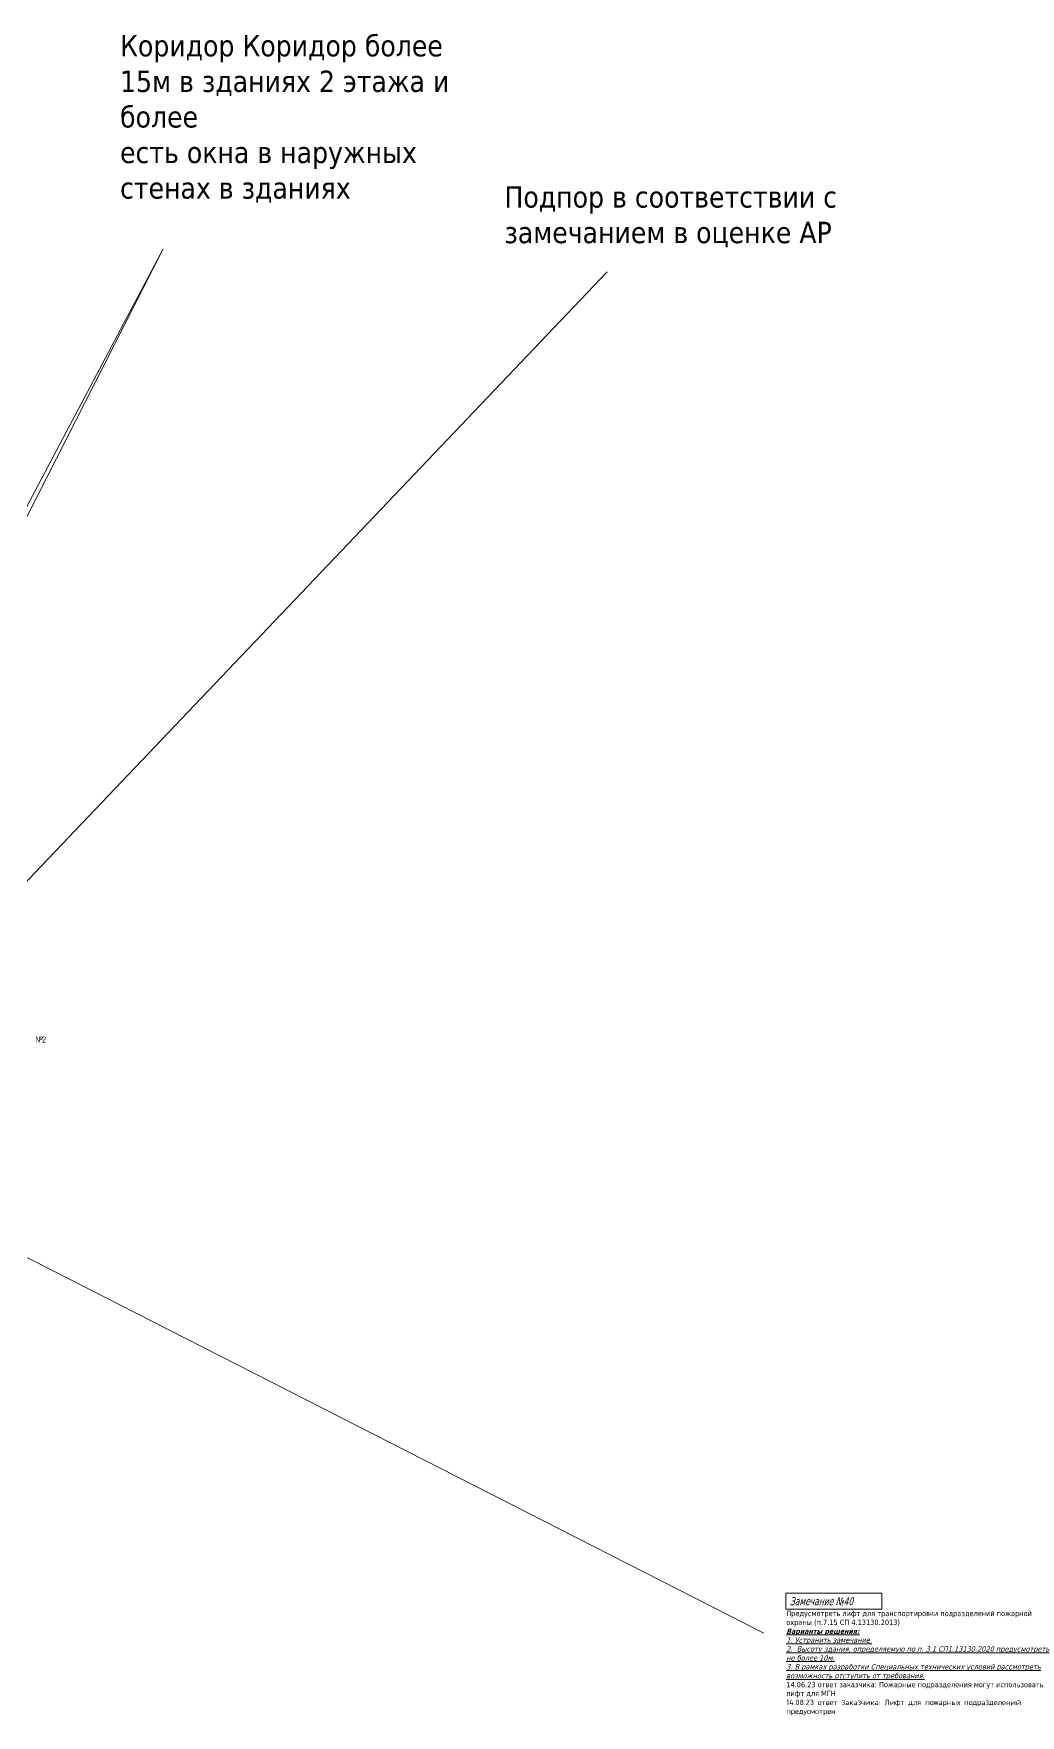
# Model space of a CAD drawing. Header units: millimetres. Extents: x -584918 to 2941280, y 3000189 to 4229862.
# Drawn here: x 226208 to 281698, y 3627767 to 3722357 of the extents above; entities that cross this region are included whole.
import ezdxf

# ---------------------------------------------------------------- set-up
doc = ezdxf.new("R2010")
doc.units = ezdxf.units.MM
doc.layers.add('Аннотация', color=7, linetype='Continuous', lineweight=0)
doc.layers.add('экспертиза ДУ пояснения', color=6, linetype='Continuous', lineweight=0)
doc.styles.add('GOST Common', font='', dxfattribs={"width": 0.9, "height": 700})
doc.styles.add('ЭКСПЕРТИЗА', font='tahoma.ttf')
doc.styles.get('GOST Common').set_extended_font_data('GOST Common')

msp = doc.modelspace()

# ---------------------------------------------------------------- linework, layer by layer
at = {"layer": 'экспертиза ДУ пояснения'}
for points in [[(211270.319, 3668294.075), (233485.223, 3710244.841)], [(233485.223, 3710244.841), (212170.717, 3668385.589)], [(215439.194, 3663794.928), (258464.913, 3708965.704)], [(267264.374, 3632393.957), (189007.05, 3672285.223)]]:
    msp.add_lwpolyline(points, dxfattribs=at)
at = {"layer": 'экспертиза ДУ пояснения', "lineweight": 0, "transparency": 33554687}
msp.add_lwpolyline([(268512.368, 3634638.361), (273912.368, 3634638.361), (273912.368, 3633738.361), (268512.368, 3633738.361), (268512.368, 3634638.361)], dxfattribs=at)

# ---------------------------------------------------------------- texts
at = {"layer": 'Аннотация', "char_height": 350, "attachment_point": 1, "style": 'GOST Common'}
for s, insert, width in [('\\fGOST Common|b0|i0|c204|p34|;\\W.9;№', (226297.612, 3665952.693), 461.772), ('\\fGOST Common|b0|i0|c204|p34|;\\W.9;2', (226678.612, 3665952.693), 274.17712)]:
    msp.add_mtext(s, dxfattribs=dict(at, insert=insert, width=width))
at = {"layer": 'экспертиза ДУ пояснения', "lineweight": 0, "ltscale": 100, "transparency": 33554687, "style": 'ЭКСПЕРТИЗА', "oblique": 14.99997778, "width": 0.8}
msp.add_text('Замечание №40', height=450, dxfattribs=at).set_placement((268737.368, 3633963.361))
at = {"layer": 'экспертиза ДУ пояснения', "color": 2, "lineweight": 0, "char_height": 1200, "width": 20787.22348, "attachment_point": 1, "style": 'ЭКСПЕРТИЗА'}
for s, insert in [('Коридор Коридор более 15м {\\A1;в зданиях 2 этажа и более}\\P{\\C30;есть окна в наружных стенах \\A1;в зданиях}', (231067.279, 3722278.29, 0)), ('Подпор в соответствии с замечанием в оценке АР', (252684.897, 3713772.976, 0))]:
    msp.add_mtext(s, dxfattribs=dict(at, insert=insert))
at = {"layer": 'экспертиза ДУ пояснения', "lineweight": 0, "ltscale": 100, "insert": (268533.147, 3633649.6), "char_height": 300, "width": 13418.4752, "attachment_point": 1, "style": 'ЭКСПЕРТИЗА'}
msp.add_mtext('\\pt0;Предусмотреть лифт для транспортировки подразделений пожарной охраны (п.7.15 СП 4.13130.2013)^J{\\fTahoma|b1|i1|c204|p34;\\L\\C6;Варианты решения:\\P\\fTahoma|b0|i1|c204|p34;1. Устранить замечание.\\P2.  Высоту здания, определяемую по п. 3.1 СП1.13130.2020 предусмотреть не более 10м. \\P3. В рамках разработки Специальных технических условий рассмотреть возможность отступить от требования.\\P\\fTahoma|b0|i0|c204|p34;\\l\\C4;14.06.23 ответ заказчика: Пожарные подразделения могут использовать лифт для МГН\\P\\ptz;\\fISOCPEUR|b0|i0|c204|p34;14.08.23 ответ заказчика: Лифт для пожарных подразделений предусмотрен}', dxfattribs=at)

doc.saveas('drawing.dxf')
